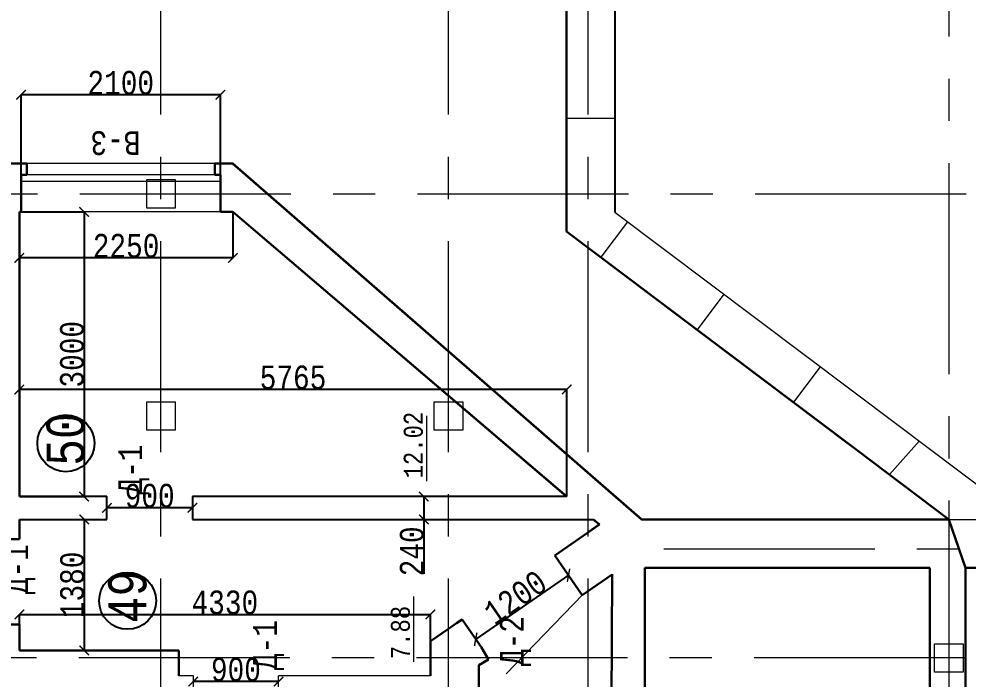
# Model space of a CAD drawing. Header units: millimetres. Extents: x -689206 to 4969298, y -1019800 to 703299.
# Drawn here: x -411986 to -401991, y -425426 to -418470 of the extents above; entities that cross this region are included whole.
import ezdxf

# ---------------------------------------------------------------- set-up
doc = ezdxf.new("R2010")
doc.units = ezdxf.units.MM
doc.linetypes.add('осеваяX2', pattern=[101.6, 63.5, -12.7, 12.7, -12.7])
for name, color, linetype, lineweight in [('несущие', 7, 'Continuous', 30), ('ОКНА', 250, 'Continuous', 20), ('ПЕРЕГОРОДКИ', 252, 'Continuous', 9), ('РАЗМЕРЫ', 7, 'Continuous', 9), ('стены', 7, 'Continuous', 20)]:
    doc.layers.add(name, color=color, linetype=linetype, lineweight=lineweight)
doc.layers.add('четотам', color=7, linetype='Continuous')
doc.styles.add('Аннотативный', font='isocteur.ttf', dxfattribs={"width": 0.7, "height": 250})
doc.dimstyles.new('Аннотативный', dxfattribs={"dimscale": 0, "dimtxt": 250, "dimasz": 100, "dimexe": 1.25, "dimexo": 0.625, "dimtad": 1, "dimdec": 0, "dimtxsty": 'Аннотативный', "dimblk": 'ARCHTICK', "dimcen": 2.5, "dimadec": 0, "dimazin": 0, "dimtfac": 1, "dimtdec": 0, "dimtmove": 0, "dimatfit": 3, "dimfxl": 1, "dimarcsym": 0})

# ---------------------------------------------------------------- blocks, each defined once
blk = doc.blocks.new('_ArchTick')
at = {"color": 0, "linetype": 'ByBlock', "const_width": 0.15}
blk.add_lwpolyline([(-0.5, -0.5), (0.5, 0.5)], dxfattribs=at)
blk = doc.blocks.new('*D3802')
at = {"layer": 'Defpoints', "color": 0, "lineweight": 30, "transparency": 16777216}
for p in [(-411982.4, -422375.3), (-411982.4, -423503.8), (-406217.5, -423503.8)]:
    blk.add_point(p, dxfattribs=at)
at = {"layer": 'стены', "color": 0, "lineweight": -2, "transparency": 16777216}
for p, q in [((-411982.4, -423503.2), (-411982.4, -422374)), ((-406217.5, -422375.3), (-411982.4, -422375.3)), ((-406217.5, -423503.2), (-406217.5, -422374))]:
    blk.add_line(p, q, dxfattribs=at)
at = {"layer": 'стены', "color": 0, "lineweight": -2, "transparency": 16777216, "xscale": 100, "yscale": 100, "zscale": 100}
for p, rotation in [((-411982.4, -422375.3), 180.0000000000011), ((-406217.5, -422375.3), 1.119104808822158e-12)]:
    blk.add_blockref('_ArchTick', p, dxfattribs=dict(at, rotation=rotation))
at = {"layer": 'стены', "color": 0, "lineweight": 5, "transparency": 16777216, "insert": (-409100, -422249.6), "char_height": 250, "attachment_point": 5, "style": 'Аннотативный'}
blk.add_mtext('5765', dxfattribs=at)
blk = doc.blocks.new('*D3832')
at = {"layer": 'Defpoints', "color": 0, "lineweight": 30, "transparency": 16777216}
for p in [(-410151.4, -425453.9), (-410151.4, -425453.9), (-409251.4, -425453.9)]:
    blk.add_point(p, dxfattribs=at)
at = {"layer": 'стены', "color": 0, "lineweight": -2, "transparency": 16777216}
for p, q in [((-410151.4, -425453.2), (-410151.4, -425452.6)), ((-409251.4, -425453.9), (-410151.4, -425453.9)), ((-409251.4, -425453.2), (-409251.4, -425452.6))]:
    blk.add_line(p, q, dxfattribs=at)
at = {"layer": 'стены', "color": 0, "lineweight": -2, "transparency": 16777216, "xscale": 100, "yscale": 100, "zscale": 100, "rotation": 180}
blk.add_blockref('_ArchTick', (-410151.4, -425453.9), dxfattribs=at)
at = {"layer": 'стены', "color": 0, "lineweight": -2, "transparency": 16777216, "xscale": 100, "yscale": 100, "zscale": 100}
blk.add_blockref('_ArchTick', (-409251.4, -425453.9), dxfattribs=at)
at = {"layer": 'стены', "color": 0, "lineweight": 5, "transparency": 16777216, "insert": (-409701.4, -425328.2), "char_height": 250, "attachment_point": 5, "style": 'Аннотативный'}
blk.add_mtext('900', dxfattribs=at)
blk = doc.blocks.new('*D3891')
at = {"layer": 'Defpoints', "color": 0, "linetype": 'ByBlock', "lineweight": 30, "transparency": 16777216}
for p in [(-411964.3, -419270), (-411964.3, -420503.8), (-409864.3, -420503.8)]:
    blk.add_point(p, dxfattribs=at)
at = {"layer": 'ПЕРЕГОРОДКИ', "color": 0, "linetype": 'ByBlock', "lineweight": -2, "transparency": 16777216}
for p, q in [((-411964.3, -420503.2), (-411964.3, -419268.7)), ((-409864.3, -419270), (-411964.3, -419270)), ((-409864.3, -420503.2), (-409864.3, -419268.7))]:
    blk.add_line(p, q, dxfattribs=at)
at = {"layer": 'ПЕРЕГОРОДКИ', "color": 0, "linetype": 'ByBlock', "lineweight": -2, "transparency": 16777216, "xscale": 100, "yscale": 100, "zscale": 100, "rotation": 180}
blk.add_blockref('_ArchTick', (-411964.3, -419270), dxfattribs=at)
at = {"layer": 'ПЕРЕГОРОДКИ', "color": 0, "linetype": 'ByBlock', "lineweight": -2, "transparency": 16777216, "xscale": 100, "yscale": 100, "zscale": 100}
blk.add_blockref('_ArchTick', (-409864.3, -419270), dxfattribs=at)
at = {"layer": 'ПЕРЕГОРОДКИ', "color": 0, "linetype": 'ByBlock', "lineweight": 5, "transparency": 16777216, "insert": (-410914.3, -419144.3), "char_height": 250, "attachment_point": 5, "style": 'Аннотативный'}
blk.add_mtext('2100', dxfattribs=at)
blk = doc.blocks.new('*D3940')
at = {"layer": 'Defpoints', "color": 0, "linetype": 'ByBlock', "lineweight": 30, "transparency": 16777216}
for p in [(-407721.7, -423503.8), (-407721.7, -423743.8), (-407721.7, -423743.8)]:
    blk.add_point(p, dxfattribs=at)
at = {"layer": 'РАЗМЕРЫ', "color": 0, "linetype": 'ByBlock', "lineweight": -2, "transparency": 16777216}
for p, q in [((-407722.3, -423503.8), (-407722.9, -423503.8)), ((-407721.7, -423503.8), (-407721.7, -423743.8)), ((-407722.3, -423743.8), (-407722.9, -423743.8)), ((-407721.7, -423743.8), (-407721.7, -424317.5))]:
    blk.add_line(p, q, dxfattribs=at)
at = {"layer": 'РАЗМЕРЫ', "color": 0, "linetype": 'ByBlock', "lineweight": -2, "transparency": 16777216, "xscale": 100, "yscale": 100, "zscale": 100}
for p, rotation in [((-407721.7, -423503.8), 90), ((-407721.7, -423743.8), 270)]:
    blk.add_blockref('_ArchTick', p, dxfattribs=dict(at, rotation=rotation))
at = {"layer": 'РАЗМЕРЫ', "color": 0, "linetype": 'ByBlock', "lineweight": 5, "transparency": 16777216, "insert": (-407847.3, -424080.7), "char_height": 250, "attachment_point": 5, "rotation": 90, "style": 'Аннотативный'}
blk.add_mtext('240', dxfattribs=at)
blk = doc.blocks.new('*D3942')
at = {"layer": 'Defpoints', "color": 0, "linetype": 'ByBlock', "lineweight": 30, "transparency": 16777216}
for p in [(-411982.4, -420503.8), (-411982.4, -423503.8), (-411300.7, -423503.8)]:
    blk.add_point(p, dxfattribs=at)
at = {"layer": 'РАЗМЕРЫ', "color": 0, "linetype": 'ByBlock', "lineweight": -2, "transparency": 16777216}
for p, q in [((-411981.8, -420503.8), (-411299.5, -420503.8)), ((-411300.7, -420503.8), (-411300.7, -423503.8)), ((-411981.8, -423503.8), (-411299.5, -423503.8))]:
    blk.add_line(p, q, dxfattribs=at)
at = {"layer": 'РАЗМЕРЫ', "color": 0, "linetype": 'ByBlock', "lineweight": -2, "transparency": 16777216, "xscale": 100, "yscale": 100, "zscale": 100}
for p, rotation in [((-411300.7, -420503.8), 90), ((-411300.7, -423503.8), 270)]:
    blk.add_blockref('_ArchTick', p, dxfattribs=dict(at, rotation=rotation))
at = {"layer": 'РАЗМЕРЫ', "color": 0, "linetype": 'ByBlock', "lineweight": 5, "transparency": 16777216, "insert": (-411426.4, -422003.8), "char_height": 250, "attachment_point": 5, "rotation": 90, "style": 'Аннотативный'}
blk.add_mtext('3000', dxfattribs=at)
blk = doc.blocks.new('*D3968')
at = {"layer": 'Defpoints', "color": 0, "linetype": 'ByBlock', "lineweight": 30, "transparency": 16777216}
for p in [(-411982.4, -420504.1), (-409733.7, -420504.1), (-411982.4, -420988.6)]:
    blk.add_point(p, dxfattribs=at)
at = {"layer": 'РАЗМЕРЫ', "color": 0, "linetype": 'ByBlock', "lineweight": -2, "transparency": 16777216}
for p, q in [((-411982.4, -420504.8), (-411982.4, -420989.9)), ((-409733.7, -420504.8), (-409733.7, -420989.9)), ((-409733.7, -420988.6), (-411982.4, -420988.6))]:
    blk.add_line(p, q, dxfattribs=at)
at = {"layer": 'РАЗМЕРЫ', "color": 0, "linetype": 'ByBlock', "lineweight": -2, "transparency": 16777216, "xscale": 100, "yscale": 100, "zscale": 100, "rotation": 180}
blk.add_blockref('_ArchTick', (-411982.4, -420988.6), dxfattribs=at)
at = {"layer": 'РАЗМЕРЫ', "color": 0, "linetype": 'ByBlock', "lineweight": -2, "transparency": 16777216, "xscale": 100, "yscale": 100, "zscale": 100}
blk.add_blockref('_ArchTick', (-409733.7, -420988.6), dxfattribs=at)
at = {"layer": 'РАЗМЕРЫ', "color": 0, "linetype": 'ByBlock', "lineweight": 5, "transparency": 16777216, "insert": (-410858, -420863), "char_height": 250, "attachment_point": 5, "style": 'Аннотативный'}
blk.add_mtext('2250', dxfattribs=at)
blk = doc.blocks.new('*D3969')
at = {"layer": 'Defpoints', "color": 0, "linetype": 'ByBlock', "lineweight": 30, "transparency": 16777216}
for p in [(-411059.4, -423622.1), (-411059.4, -423622.1), (-410159.4, -423622.1)]:
    blk.add_point(p, dxfattribs=at)
at = {"layer": 'РАЗМЕРЫ', "color": 0, "linetype": 'ByBlock', "lineweight": -2, "transparency": 16777216}
for p, q in [((-411059.4, -423621.4), (-411059.4, -423620.8)), ((-410159.4, -423622.1), (-411059.4, -423622.1)), ((-410159.4, -423621.4), (-410159.4, -423620.8))]:
    blk.add_line(p, q, dxfattribs=at)
at = {"layer": 'РАЗМЕРЫ', "color": 0, "linetype": 'ByBlock', "lineweight": -2, "transparency": 16777216, "xscale": 100, "yscale": 100, "zscale": 100, "rotation": 180}
blk.add_blockref('_ArchTick', (-411059.4, -423622.1), dxfattribs=at)
at = {"layer": 'РАЗМЕРЫ', "color": 0, "linetype": 'ByBlock', "lineweight": -2, "transparency": 16777216, "xscale": 100, "yscale": 100, "zscale": 100}
blk.add_blockref('_ArchTick', (-410159.4, -423622.1), dxfattribs=at)
at = {"layer": 'РАЗМЕРЫ', "color": 0, "linetype": 'ByBlock', "lineweight": 5, "transparency": 16777216, "insert": (-410609.4, -423496.4), "char_height": 250, "attachment_point": 5, "style": 'Аннотативный'}
blk.add_mtext('900', dxfattribs=at)
blk = doc.blocks.new('*D3970')
at = {"layer": 'Defpoints', "color": 0, "linetype": 'ByBlock', "lineweight": 30, "transparency": 16777216}
for p in [(-411982.4, -423744.1), (-411982.4, -425123.9), (-411299.5, -425123.9)]:
    blk.add_point(p, dxfattribs=at)
at = {"layer": 'РАЗМЕРЫ', "color": 0, "linetype": 'ByBlock', "lineweight": -2, "transparency": 16777216}
for p, q in [((-411981.8, -423744.1), (-411298.2, -423744.1)), ((-411299.5, -423744.1), (-411299.5, -425123.9)), ((-411981.8, -425123.9), (-411298.2, -425123.9))]:
    blk.add_line(p, q, dxfattribs=at)
at = {"layer": 'РАЗМЕРЫ', "color": 0, "linetype": 'ByBlock', "lineweight": -2, "transparency": 16777216, "xscale": 100, "yscale": 100, "zscale": 100}
for p, rotation in [((-411299.5, -423744.1), 90), ((-411299.5, -425123.9), 270)]:
    blk.add_blockref('_ArchTick', p, dxfattribs=dict(at, rotation=rotation))
at = {"layer": 'РАЗМЕРЫ', "color": 0, "linetype": 'ByBlock', "lineweight": 5, "transparency": 16777216, "insert": (-411425.1, -424434), "char_height": 250, "attachment_point": 5, "rotation": 90, "style": 'Аннотативный'}
blk.add_mtext('1380', dxfattribs=at)
blk = doc.blocks.new('*D3971')
at = {"layer": 'Defpoints', "color": 0, "linetype": 'ByBlock', "lineweight": 30, "transparency": 16777216}
for p in [(-407653, -424746.1), (-411982.4, -425123.9), (-407653, -425161.1)]:
    blk.add_point(p, dxfattribs=at)
at = {"layer": 'РАЗМЕРЫ', "color": 0, "linetype": 'ByBlock', "lineweight": -2, "transparency": 16777216}
for p, q in [((-411982.4, -425123.2), (-411982.4, -424744.8)), ((-411982.4, -424746.1), (-407653, -424746.1)), ((-407653, -425160.5), (-407653, -424744.8))]:
    blk.add_line(p, q, dxfattribs=at)
at = {"layer": 'РАЗМЕРЫ', "color": 0, "linetype": 'ByBlock', "lineweight": -2, "transparency": 16777216, "xscale": 100, "yscale": 100, "zscale": 100, "rotation": 180}
blk.add_blockref('_ArchTick', (-411982.4, -424746.1), dxfattribs=at)
at = {"layer": 'РАЗМЕРЫ', "color": 0, "linetype": 'ByBlock', "lineweight": -2, "transparency": 16777216, "xscale": 100, "yscale": 100, "zscale": 100}
blk.add_blockref('_ArchTick', (-407653, -424746.1), dxfattribs=at)
at = {"layer": 'РАЗМЕРЫ', "color": 0, "linetype": 'ByBlock', "lineweight": 5, "transparency": 16777216, "insert": (-409817.7, -424620.5), "char_height": 250, "attachment_point": 5, "style": 'Аннотативный'}
blk.add_mtext('4330', dxfattribs=at)
blk = doc.blocks.new('*D4007')
at = {"layer": 'Defpoints', "color": 0, "linetype": 'ByBlock', "lineweight": 30, "ltscale": 35, "transparency": 16777216}
for p in [(-406198.3, -424332.6), (-407176.2, -425007.6), (-407176.2, -425007.6)]:
    blk.add_point(p, dxfattribs=at)
at = {"layer": 'РАЗМЕРЫ', "color": 0, "linetype": 'ByBlock', "lineweight": -2, "ltscale": 35, "transparency": 16777216}
for p, q in [((-406198.3, -424332.6), (-407176.2, -425007.6)), ((-406198.7, -424332.1), (-406199, -424331.6)), ((-407176.6, -425007), (-407176.9, -425006.5))]:
    blk.add_line(p, q, dxfattribs=at)
at = {"layer": 'РАЗМЕРЫ', "color": 0, "linetype": 'ByBlock', "lineweight": -2, "ltscale": 35, "transparency": 16777216, "xscale": 100, "yscale": 100, "zscale": 100}
for p, rotation in [((-406198.3, -424332.6), 34.61168090156342), ((-407176.2, -425007.6), 214.6116809015635)]:
    blk.add_blockref('_ArchTick', p, dxfattribs=dict(at, rotation=rotation))
at = {"layer": 'РАЗМЕРЫ', "color": 0, "linetype": 'ByBlock', "lineweight": 5, "ltscale": 35, "transparency": 16777216, "insert": (-406758.6, -424566.7), "char_height": 250, "attachment_point": 5, "rotation": 34.61168, "style": 'Аннотативный'}
blk.add_mtext('1200', dxfattribs=at)

msp = doc.modelspace()

# ---------------------------------------------------------------- linework, layer by layer
at = {"layer": 'несущие', "color": 0}
for p, q in [((-406220.9, -420529.8), (-406220.9, -420708.8)), ((-406220.9, -420708.8), (-403249.2, -422947.2)), ((-406220.9, -420708.8), (-403169.6, -423007.1)), ((-407319.9, -424799.3), (-407376.9, -424838.3)), ((-407105.8, -425109.6), (-407319.9, -424799.3)), ((-407463, -424897.3), (-407653, -425028.4)), ((-407376.9, -424838.3), (-407463, -424897.3)), ((-407653, -425293.9), (-407653, -425028.4)), ((-407653, -425393.9), (-407653, -425028.9)), ((-407105.8, -425109.6), (-407107, -425110.4)), ((-407653, -425393.9), (-407653, -425293.9)), ((-407143, -425293.9), (-407143, -425393.9)), ((-407143, -425393.9), (-407143, -425594.4))]:
    msp.add_line(p, q, dxfattribs=at)
at = {"layer": 'несущие', "lineweight": 20}
msp.add_line((-405710.9, -420505.2), (-402727.9, -422752.1), dxfattribs=at)
at = {"layer": 'ОКНА', "lineweight": 5}
for p, q in [((-409864.3, -420183.8), (-411964.3, -420183.8)), ((-409924.3, -420113.8), (-411904.3, -420113.8))]:
    msp.add_line(p, q, dxfattribs=at)
at = {"layer": 'РАЗМЕРЫ', "linetype": 'осеваяX2', "lineweight": 5, "ltscale": 35}
for p, q in [((-402192.4, -398653.9), (-402192.4, -465706.6)), ((-405195.5, -424054.1), (-370018.1, -424054.1)), ((-370018.1, -425203.9), (-419859.4, -425203.9))]:
    msp.add_line(p, q, dxfattribs=at)
at = {"layer": 'РАЗМЕРЫ', "lineweight": 20, "ltscale": 150}
for p, q in [((-406220.9, -419514.8), (-405710.9, -419514.8)), ((-405576.3, -420606.6), (-405858.7, -420981.6)), ((-404561.9, -421370.7), (-404844.3, -421745.7)), ((-403547.4, -422134.8), (-403829.9, -422509.8)), ((-402507.1, -422918.5), (-402817.6, -423272.3)), ((-402191.2, -423744.1), (-401411, -423744.1))]:
    msp.add_line(p, q, dxfattribs=at)
at = {"layer": 'РАЗМЕРЫ', "lineweight": 30}
for p, q in [((-411904.3, -420113.8), (-411904.3, -419993.8)), ((-411904.3, -419993.8), (-411904.3, -420113.8)), ((-409924.3, -419993.8), (-409924.3, -420113.8)), ((-411964.3, -420113.8), (-411904.3, -420113.8)), ((-409864.3, -420113.8), (-409924.3, -420113.8))]:
    msp.add_line(p, q, dxfattribs=at)
at = {"layer": 'РАЗМЕРЫ', "lineweight": 5}
for p, q in [((-409924.3, -419993.8), (-411904.3, -419993.8)), ((-409864.3, -420503.8), (-411964.3, -420503.8))]:
    msp.add_line(p, q, dxfattribs=at)
at = {"layer": 'РАЗМЕРЫ'}
for p, q in [((-407690.8, -423340.9), (-407690.8, -422651.6)), ((-407826.4, -425245.9), (-407826.4, -424556.6))]:
    msp.add_line(p, q, dxfattribs=at)
at = {"layer": 'РАЗМЕРЫ', "linetype": 'ByBlock', "lineweight": 20}
for p, q in [((-402727.9, -422752.1), (-401643.9, -423568.7)), ((-411982.4, -423503.8), (-411059.4, -423500.3)), ((-411059.4, -423500.3), (-411059.4, -423743.8)), ((-410159.4, -423500.3), (-410159.4, -423743.8)), ((-410159.4, -423503.8), (-409119.8, -423503.8))]:
    msp.add_line(p, q, dxfattribs=at)
at = {"layer": 'РАЗМЕРЫ', "linetype": 'ByBlock', "lineweight": 30}
for p, q in [((-403169.6, -423007.1), (-402191.2, -423744.1)), ((-402191.2, -423744.1), (-405430.7, -423744.1)), ((-405394.3, -424254.1), (-405394.3, -430026.7)), ((-402394.4, -424254.1), (-405394.3, -424254.1)), ((-402394.3, -430026.7), (-402394.4, -424254.1)), ((-402016.7, -424254.1), (-402014.3, -430026.7)), ((-405774.3, -430026.7), (-405737.6, -424321.5))]:
    msp.add_line(p, q, dxfattribs=at)
at = {"layer": 'РАЗМЕРЫ', "linetype": 'ByBlock', "lineweight": 25}
for p, q in [((-411059.4, -423503.8), (-411982.4, -423503.8)), ((-411059.4, -423743.8), (-411059.4, -423503.8)), ((-406219.2, -423503.8), (-410159.4, -423503.8)), ((-410159.4, -423503.8), (-410159.4, -423743.8)), ((-411982.4, -423743.8), (-411059.4, -423743.8)), ((-410159.4, -423743.8), (-405937.6, -423744.1))]:
    msp.add_line(p, q, dxfattribs=at)
at = {"layer": 'РАЗМЕРЫ', "lineweight": 30, "ltscale": 150}
msp.add_line((-402016.7, -424254.1), (-402191.2, -423744.1), dxfattribs=at)
at = {"layer": 'РАЗМЕРЫ', "linetype": 'ByBlock', "lineweight": 5, "ltscale": 35}
for p, q in [((-406054, -424541.7), (-406342.6, -424123.6)), ((-406049.1, -424536.5), (-406856.4, -425371))]:
    msp.add_line(p, q, dxfattribs=at)
at = {"layer": 'РАЗМЕРЫ', "linetype": 'ByBlock', "lineweight": 30, "ltscale": 35}
for p, q in [((-406054, -424541.7), (-406342.6, -424123.6)), ((-407115.9, -425095), (-407042.5, -425222.1)), ((-407042.5, -425222.1), (-407143, -425280)), ((-407143, -425293.9), (-407143, -425280))]:
    msp.add_line(p, q, dxfattribs=at)
at = {"layer": 'стены', "linetype": 'осеваяX2', "lineweight": 5, "ltscale": 35}
for p, q in [((-410490.4, -465706.6), (-410490.4, -398653.9)), ((-407463, -465706.6), (-407463, -398653.9)), ((-405990.4, -465706.6), (-405990.4, -398653.9)), ((-418457.8, -420313.8), (-370018.1, -420313.8))]:
    msp.add_line(p, q, dxfattribs=at)
at = {"layer": 'стены', "lineweight": 25}
msp.add_line((-405710.9, -416464.9), (-405710.9, -420505.2), dxfattribs=at)
at = {"layer": 'стены', "lineweight": 30}
for p, q in [((-406220.9, -420529.8), (-406220.9, -416974.8)), ((-411982.4, -419993.8), (-413761.3, -419993.8)), ((-411982.4, -419993.8), (-411904.3, -419993.8)), ((-409924.3, -419993.8), (-409732.9, -419993.8)), ((-409736.2, -419994.1), (-405430.7, -423744.1)), ((-409734.2, -419994.1), (-405428.7, -423744.1)), ((-409732.9, -419993.8), (-405427.5, -423743.8)), ((-411964.3, -420503.8), (-411964.3, -420113.8)), ((-409864.3, -420113.8), (-409864.3, -420503.8)), ((-411982.4, -420503.8), (-411982.4, -423503.8)), ((-411982.4, -420503.8), (-411964.3, -420503.8)), ((-409864.3, -420503.8), (-409732.4, -420503.8)), ((-409733.7, -420504.1), (-406218.8, -423504.1)), ((-409732.4, -420503.8), (-406217.5, -423503.8)), ((-411982.4, -423951.8), (-411982.4, -423743.8)), ((-406342.6, -424123.6), (-405872.8, -423799.4)), ((-405990.4, -423879.1), (-405874.9, -423799.4)), ((-405872.8, -423799.4), (-405937.6, -423744.1)), ((-405871.6, -423799), (-405936.3, -423743.8)), ((-405430.7, -423744.1), (-404630.7, -423744.1)), ((-412492.4, -423951.8), (-411982.4, -423951.8)), ((-402016.7, -424254.1), (-391345.7, -424254.1)), ((-406054, -424541.7), (-405737.6, -424322.9)), ((-412492.4, -424851.9), (-411982.4, -424851.9)), ((-411982.4, -424851.9), (-411982.4, -425011.9)), ((-411982.4, -425123.9), (-411982.4, -424851.9)), ((-410302.4, -425123.9), (-411982.4, -425123.9)), ((-410302.4, -425393.9), (-410302.4, -425123.9)), ((-407143, -428825.9), (-407143, -425393.9))]:
    msp.add_line(p, q, dxfattribs=at)
at = {"layer": 'стены'}
for p, q in [((-411982.4, -423503.8), (-411982.4, -423141.9)), ((-411982.4, -423743.8), (-411982.4, -423951.8)), ((-410151.4, -425393.9), (-410302.4, -425393.9)), ((-410151.4, -425393.9), (-410151.4, -425513.9)), ((-407653, -425393.9), (-409251.4, -425393.9)), ((-409251.4, -425513.9), (-409251.4, -425393.9))]:
    msp.add_line(p, q, dxfattribs=at)
at = {"layer": 'стены', "lineweight": 20}
for p, q in [((-411059.4, -423503.8), (-411982.4, -423503.8)), ((-407482.4, -423503.8), (-409119.8, -423503.8)), ((-407483.7, -423504.1), (-406218.8, -423504.1)), ((-407482.4, -423503.8), (-406217.5, -423503.8)), ((-411982.4, -423743.8), (-411059.4, -423743.8)), ((-410159.4, -423743.8), (-410159.4, -423743.8)), ((-410159.4, -423743.8), (-407482.4, -423743.8)), ((-407483.7, -423744.1), (-405937.6, -423744.1)), ((-407482.4, -423743.8), (-405936.3, -423743.8))]:
    msp.add_line(p, q, dxfattribs=at)
at = {"layer": 'стены'}
for points in [[(-410640.4, -420463.8), (-410640.4, -420163.8), (-410340.4, -420163.8), (-410340.4, -420463.8)], [(-410640.4, -422803.9), (-410640.4, -422503.9), (-410340.4, -422503.9), (-410340.4, -422803.9)], [(-407613, -422803.9), (-407613, -422503.9), (-407313, -422503.9), (-407313, -422803.9)], [(-402342.4, -425353.9), (-402342.4, -425053.9), (-402042.4, -425053.9), (-402042.4, -425353.9)]]:
    msp.add_lwpolyline(points, close=True, dxfattribs=at)
at = {"layer": 'четотам'}
for centre in [(-411492.4, -422941.9), (-410842.4, -424601.9)]:
    msp.add_circle(centre, 300, dxfattribs=at)

# ---------------------------------------------------------------- texts
at = {"layer": 'РАЗМЕРЫ', "lineweight": 20, "ltscale": 150, "attachment_point": 1, "style": 'Аннотативный'}
for s, insert, char_height, width, rotation in [('В-3', (-410706.8, -419903.8), 250, 922.913, 180), ('50', (-411695.4, -423179.2), 401.1, 1460, 90), ('Д-1', (-410939.9, -423481.9), 250, 922.913, 90), ('Д-1', (-412139.9, -424531.9), 250, 922.913, 90), ('49', (-411045.4, -424839.2), 401.1, 1460, 90), ('Д-2', (-406920.6, -425288.8), 250, 922.913, 90), ('Д-1', (-409519.9, -425331.9), 250, 922.913, 90)]:
    msp.add_mtext(s, dxfattribs=dict(at, insert=insert, char_height=char_height, width=width, rotation=rotation))
at = {"layer": 'РАЗМЕРЫ', "char_height": 200, "width": 656.117, "attachment_point": 1, "rotation": 90, "style": 'Аннотативный'}
for s, insert in [('12.02', (-407933.7, -423311.6)), ('7.88', (-408069.2, -425216.6))]:
    msp.add_mtext(s, dxfattribs=dict(at, insert=insert))

# ---------------------------------------------------------------- dimensions: what is measured, and where the dimension line sits
at = {"layer": 'ПЕРЕГОРОДКИ', "color": 18, "linetype": 'ByBlock', "lineweight": 5, "true_color": 0x000000}
dim = msp.add_linear_dim(base=(-411964.3, -419270), p1=(-409864.3, -420503.8), p2=(-411964.3, -420503.8), angle=180, dimstyle='Аннотативный', dxfattribs=at)
dim.commit()
dim.dimension.update_dxf_attribs({"geometry": '*D3891', "text_midpoint": (-410914.3, -419144.3)})
at = {"layer": 'РАЗМЕРЫ', "linetype": 'ByBlock', "lineweight": 5}
for p1, p2, distance, picture, middle in [((-411982.4, -420503.8), (-411982.4, -423503.8), 681.7, '*D3942', (-411426.4, -422003.8)), ((-407721.7, -423503.8), (-407721.7, -423743.8), 0, '*D3940', (-407847.3, -424080.7))]:
    dim = msp.add_aligned_dim(p1=p1, p2=p2, distance=distance, dimstyle='Аннотативный', dxfattribs=at)
    dim.commit()
    dim.dimension.update_dxf_attribs({"geometry": picture, "text_midpoint": middle})
for base, p1, p2, text, picture, middle in [((-411982.4, -420988.6), (-409733.7, -420504.1), (-411982.4, -420504.1), '2250', '*D3968', (-410858, -420863)), ((-407653, -424746.1), (-411982.4, -425123.9), (-407653, -425161.1), '4330', '*D3971', (-409817.7, -424620.5))]:
    dim = msp.add_linear_dim(base=base, p1=p1, p2=p2, angle=180, text=text, dimstyle='Аннотативный', dxfattribs=at)
    dim.commit()
    dim.dimension.update_dxf_attribs({"geometry": picture, "text_midpoint": middle})
for base, p1, p2, angle, picture, middle in [((-411059.4, -423622.1), (-410159.4, -423622.1), (-411059.4, -423622.1), 180, '*D3969', (-410609.4, -423496.4)), ((-411299.5, -425123.9), (-411982.4, -423744.1), (-411982.4, -425123.9), 90, '*D3970', (-411425.1, -424434))]:
    dim = msp.add_linear_dim(base=base, p1=p1, p2=p2, angle=angle, dimstyle='Аннотативный', dxfattribs=at)
    dim.commit()
    dim.dimension.update_dxf_attribs({"geometry": picture, "text_midpoint": middle})
at = {"layer": 'РАЗМЕРЫ', "linetype": 'ByBlock', "lineweight": 5, "ltscale": 35}
dim = msp.add_aligned_dim(p1=(-406198.3, -424332.6), p2=(-407176.2, -425007.6), distance=0, text='1200', dimstyle='Аннотативный', dxfattribs=at)
dim.commit()
dim.dimension.update_dxf_attribs({"geometry": '*D4007', "text_midpoint": (-406758.6, -424566.7)})
at = {"layer": 'стены', "lineweight": 5}
for p1, p2, distance, picture, middle in [((-406217.5, -423503.8), (-411982.4, -423503.8), -1128.5, '*D3802', (-409100, -422249.6)), ((-409251.4, -425453.9), (-410151.4, -425453.9), 0, '*D3832', (-409701.4, -425328.2))]:
    dim = msp.add_aligned_dim(p1=p1, p2=p2, distance=distance, dimstyle='Аннотативный', dxfattribs=at)
    dim.commit()
    dim.dimension.update_dxf_attribs({"geometry": picture, "text_midpoint": middle})

doc.saveas('drawing.dxf')
